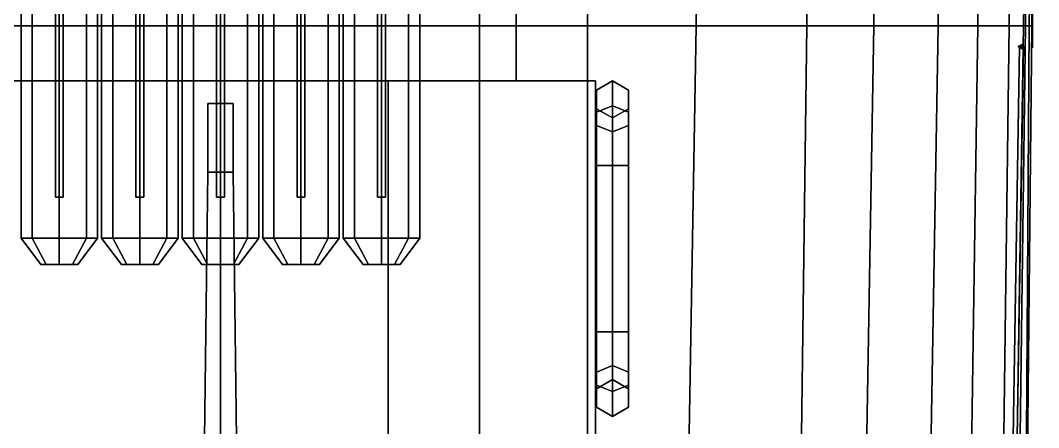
# Model space of a CAD drawing. Header units: millimetres. Extents: x -6 to 6, y -93 to 86.
# Drawn here: x -1.52 to 6.2, y -16.4 to -13.32 of the extents above; entities that cross this region are included whole.
import ezdxf

# ---------------------------------------------------------------- set-up
doc = ezdxf.new("R2010")
doc.units = ezdxf.units.MM
for name, color, linetype in [('boats', 1, 'Continuous'), ('gun', 1, 'Continuous'), ('railings', 6, 'Continuous'), ('turret', 2, 'Continuous')]:
    doc.layers.add(name, color=color, linetype=linetype)

msp = doc.modelspace()

# ---------------------------------------------------------------- linework, layer by layer
for points in [[(6.1491, -8.9542, 3.2208), (-6.1491, -8.9542, 3.2208), (-6.0818, -13.3618, 3.0706), (6.0818, -13.3618, 3.0706)], [(0, -13.3618, -3.9739), (-1.9617, -13.3618, -3.7358), (-1.9617, -8.9542, -3.7617), (0, -8.9542, -3.9739)], [(0, -8.9542, -3.9739), (1.9617, -8.9542, -3.7617), (1.9617, -13.3618, -3.7358), (0, -13.3618, -3.9739)], [(2.7795, -13.3618, -3.5753), (1.9617, -13.3618, -3.7358), (1.9617, -8.9542, -3.7617), (2.8416, -8.9542, -3.5753)], [(3.6025, -13.3618, -3.3579), (2.7795, -13.3618, -3.5753), (2.8416, -8.9542, -3.5753), (3.6646, -8.9542, -3.3579)], [(4.441, -13.3618, -2.9749), (3.6025, -13.3618, -3.3579), (3.6646, -8.9542, -3.3579), (4.4979, -8.9542, -2.9749)], [(4.9483, -13.3618, -2.5764), (4.441, -13.3618, -2.9749), (4.4979, -8.9542, -2.9749), (5, -8.9542, -2.5764)], [(5.4348, -13.3618, -2.0225), (4.9483, -13.3618, -2.5764), (5, -8.9542, -2.5764), (5.4814, -8.9542, -2.0225)], [(5.735, -13.3618, -1.4325), (5.4348, -13.3618, -2.0225), (5.4814, -8.9542, -2.0225), (5.7816, -8.9542, -1.4325)], [(5.9731, -13.3618, -0.7544), (5.735, -13.3618, -1.4325), (5.7816, -8.9542, -1.4325), (6.0093, -8.9542, -0.7544)], [(6.0973, -13.3618, 0.0582), (5.9731, -13.3618, -0.7544), (6.0093, -8.9542, -0.7544), (6.1284, -8.9542, 0.0582)], [(6.0818, -13.3618, 3.0706), (6.1439, -13.3618, 1.9112), (6.1957, -8.9542, 1.9112), (6.1491, -8.9542, 3.2208)], [(6.1232, -13.3618, 0.9226), (6.0973, -13.3618, 0.0582), (6.1284, -8.9542, 0.0582), (6.1957, -8.9542, 0.9226)], [(6.1439, -13.3618, 1.9112), (6.1232, -13.3618, 0.9226), (6.1957, -8.9542, 0.9226), (6.1957, -8.9542, 1.9112)], [(2.24, -13.78, 5.32), (2.24, -12.55, 5.32), (-2.24, -12.55, 5.32), (-2.24, -13.78, 5.32)], [(2.24, -13.78, 3.06), (2.24, -12.55, 3.09), (2.24, -12.55, 5.32), (2.24, -13.78, 5.32)], [(6.0818, -13.3618, 3.0706), (-6.0818, -13.3618, 3.0706), (-6.0145, -17.6294, 2.9671), (6.0145, -17.6294, 2.9671)], [(0, -17.6294, -3.9739), (-1.9617, -17.6294, -3.7151), (-1.9617, -13.3618, -3.7358), (0, -13.3618, -3.9739)], [(0, -13.3618, -3.9739), (1.9617, -13.3618, -3.7358), (1.9617, -17.6294, -3.7151), (0, -17.6294, -3.9739)], [(2.7795, -17.6294, -3.5546), (1.9617, -17.6294, -3.7151), (1.9617, -13.3618, -3.7358), (2.7795, -13.3618, -3.5753)], [(3.53, -17.6294, -3.3579), (2.7795, -17.6294, -3.5546), (2.7795, -13.3618, -3.5753), (3.6025, -13.3618, -3.3579)], [(4.3841, -17.6294, -2.9749), (3.53, -17.6294, -3.3579), (3.6025, -13.3618, -3.3579), (4.441, -13.3618, -2.9749)], [(4.8758, -17.6294, -2.5764), (4.3841, -17.6294, -2.9749), (4.441, -13.3618, -2.9749), (4.9483, -13.3618, -2.5764)], [(5.3623, -17.6294, -2.0225), (4.8758, -17.6294, -2.5764), (4.9483, -13.3618, -2.5764), (5.4348, -13.3618, -2.0225)], [(5.6729, -17.6294, -1.4325), (5.3623, -17.6294, -2.0225), (5.4348, -13.3618, -2.0225), (5.735, -13.3618, -1.4325)], [(5.9162, -17.6294, -0.7544), (5.6729, -17.6294, -1.4325), (5.735, -13.3618, -1.4325), (5.9731, -13.3618, -0.7544)], [(6.0404, -17.6294, 0.0582), (5.9162, -17.6294, -0.7544), (5.9731, -13.3618, -0.7544), (6.0973, -13.3618, 0.0582)], [(6.0145, -17.6294, 2.9671), (6.1025, -17.6294, 1.9112), (6.1439, -13.3618, 1.9112), (6.0818, -13.3618, 3.0706)], [(6.0973, -17.6294, 0.9226), (6.0404, -17.6294, 0.0582), (6.0973, -13.3618, 0.0582), (6.1232, -13.3618, 0.9226)], [(6.1025, -17.6294, 1.9112), (6.0973, -17.6294, 0.9226), (6.1232, -13.3618, 0.9226), (6.1439, -13.3618, 1.9112)], [(6.07, -13.5027, 3.06), (6.04, -13.52, 3.06), (6.04, -13.52, 4.06), (6.07, -13.5027, 4.06)], [(6.04, -13.52, 3.06), (6.07, -13.5373, 3.06), (6.07, -13.5373, 4.06), (6.04, -13.52, 4.06)], [(6.07, -13.5373, 3.06), (6.07, -13.5027, 3.06), (6.07, -13.5027, 4.06), (6.07, -13.5373, 4.06)], [(-2.24, -13.78, 5.32), (-2.24, -13.78, 3.06), (1.27, -13.78, 3.06), (1.27, -13.78, 5.32)], [(1.27, -13.78, 5.32), (1.27, -13.78, 3.06), (1.27, -17.42, 2.97), (1.27, -17.42, 5.32)], [(2.84, -17.42, 5.32), (2.84, -13.78, 5.32), (1.27, -13.78, 5.32), (1.27, -17.42, 5.32)], [(2.84, -13.78, 5.32), (2.84, -13.78, 3.06), (2.24, -13.78, 3.06), (2.24, -13.78, 5.32)], [(2.84, -17.42, 2.97), (2.84, -13.78, 3.06), (2.84, -13.78, 5.32), (2.84, -17.42, 5.32)]]:
    msp.add_3dface(points)
at = {"layer": 'boats'}
for points in [[(2.8488, -14.0169, 4.2731), (2.97, -13.9675, 4.3225), (2.97, -13.78, 3.87), (2.8488, -13.85, 3.87)], [(2.8488, -13.85, 3.87), (2.97, -13.78, 3.87), (2.97, -13.9675, 3.4175), (2.8488, -14.0169, 3.4669)], [(2.97, -13.9675, 4.3225), (3.0912, -14.0169, 4.2731), (3.0912, -13.85, 3.87), (2.97, -13.78, 3.87)], [(2.97, -13.78, 3.87), (3.0912, -13.85, 3.87), (3.0912, -14.0169, 3.4669), (2.97, -13.9675, 3.4175)], [(2.8488, -14.1159, 4.1741), (2.8488, -14.0169, 4.2731), (2.8488, -13.85, 3.87), (2.8488, -13.99, 3.87)], [(2.8488, -13.99, 3.87), (2.8488, -13.85, 3.87), (2.8488, -14.0169, 3.4669), (2.8488, -14.1159, 3.5659)], [(3.0912, -14.0169, 4.2731), (3.0912, -14.1159, 4.1741), (3.0912, -13.99, 3.87), (3.0912, -13.85, 3.87)], [(3.0912, -13.85, 3.87), (3.0912, -13.99, 3.87), (3.0912, -14.1159, 3.5659), (3.0912, -14.0169, 3.4669)], [(2.8488, -14.42, 4.44), (2.97, -14.42, 4.51), (2.97, -13.9675, 4.3225), (2.8488, -14.0169, 4.2731)], [(2.8488, -14.0169, 3.4669), (2.97, -13.9675, 3.4175), (2.97, -14.42, 3.23), (2.8488, -14.42, 3.3)], [(2.8488, -15.68, 4.3), (2.8488, -15.9841, 4.1741), (2.8488, -14.1159, 3.5659), (2.8488, -13.99, 3.87)], [(2.8488, -13.99, 3.87), (2.8488, -14.1159, 3.5659), (2.8488, -15.9841, 4.1741), (2.8488, -15.68, 4.3)], [(2.8488, -14.1159, 4.1741), (2.8488, -13.99, 3.87), (2.8488, -15.68, 4.3), (2.8488, -14.42, 4.3)], [(2.8488, -14.42, 4.3), (2.8488, -15.68, 4.3), (2.8488, -13.99, 3.87), (2.8488, -14.1159, 4.1741)], [(2.97, -14.1654, 4.1246), (2.8488, -14.1159, 4.1741), (2.8488, -13.99, 3.87), (2.97, -14.06, 3.87)], [(2.97, -14.06, 3.87), (2.8488, -13.99, 3.87), (2.8488, -14.1159, 3.5659), (2.97, -14.1654, 3.6154)], [(2.8488, -14.42, 4.3), (2.8488, -14.42, 4.44), (2.8488, -14.0169, 4.2731), (2.8488, -14.1159, 4.1741)], [(2.8488, -14.1159, 3.5659), (2.8488, -14.0169, 3.4669), (2.8488, -14.42, 3.3), (2.8488, -14.42, 3.44)], [(2.97, -14.42, 4.51), (3.0912, -14.42, 4.44), (3.0912, -14.0169, 4.2731), (2.97, -13.9675, 4.3225)], [(2.97, -13.9675, 3.4175), (3.0912, -14.0169, 3.4669), (3.0912, -14.42, 3.3), (2.97, -14.42, 3.23)], [(3.0912, -14.1159, 4.1741), (2.97, -14.1654, 4.1246), (2.97, -14.06, 3.87), (3.0912, -13.99, 3.87)], [(3.0912, -13.99, 3.87), (2.97, -14.06, 3.87), (2.97, -14.1654, 3.6154), (3.0912, -14.1159, 3.5659)], [(3.0912, -14.42, 4.44), (3.0912, -14.42, 4.3), (3.0912, -14.1159, 4.1741), (3.0912, -14.0169, 4.2731)], [(3.0912, -14.0169, 3.4669), (3.0912, -14.1159, 3.5659), (3.0912, -14.42, 3.44), (3.0912, -14.42, 3.3)], [(2.8488, -16.11, 3.87), (2.8488, -15.9841, 4.1741), (2.8488, -14.1159, 3.5659), (2.8488, -14.42, 3.44)], [(2.8488, -14.42, 3.44), (2.8488, -14.1159, 3.5659), (2.8488, -15.9841, 4.1741), (2.8488, -16.11, 3.87)], [(2.97, -14.42, 4.23), (2.8488, -14.42, 4.3), (2.8488, -14.1159, 4.1741), (2.97, -14.1654, 4.1246)], [(2.97, -14.1654, 3.6154), (2.8488, -14.1159, 3.5659), (2.8488, -14.42, 3.44), (2.97, -14.42, 3.51)], [(3.0912, -14.42, 4.3), (2.97, -14.42, 4.23), (2.97, -14.1654, 4.1246), (3.0912, -14.1159, 4.1741)], [(3.0912, -14.1159, 3.5659), (2.97, -14.1654, 3.6154), (2.97, -14.42, 3.51), (3.0912, -14.42, 3.44)], [(2.97, -14.42, 4.51), (2.8488, -14.42, 4.44), (2.8488, -15.68, 4.44), (2.97, -15.68, 4.51)], [(2.8488, -14.42, 3.44), (2.8488, -14.42, 3.3), (2.8488, -15.68, 3.3), (2.8488, -15.68, 3.44)], [(2.8488, -14.42, 4.44), (2.8488, -14.42, 4.3), (2.8488, -15.68, 4.3), (2.8488, -15.68, 4.44)], [(2.8488, -15.68, 3.44), (2.8488, -14.42, 3.44), (2.8488, -16.11, 3.87), (2.8488, -15.9841, 3.5659)], [(2.8488, -15.9841, 3.5659), (2.8488, -16.11, 3.87), (2.8488, -14.42, 3.44), (2.8488, -15.68, 3.44)], [(2.8488, -14.42, 3.3), (2.97, -14.42, 3.23), (2.97, -15.68, 3.23), (2.8488, -15.68, 3.3)], [(2.97, -14.42, 3.51), (2.8488, -14.42, 3.44), (2.8488, -15.68, 3.44), (2.97, -15.68, 3.51)], [(2.8488, -14.42, 4.3), (2.97, -14.42, 4.23), (2.97, -15.68, 4.23), (2.8488, -15.68, 4.3)], [(3.0912, -14.42, 4.44), (2.97, -14.42, 4.51), (2.97, -15.68, 4.51), (3.0912, -15.68, 4.44)], [(2.97, -14.42, 3.23), (3.0912, -14.42, 3.3), (3.0912, -15.68, 3.3), (2.97, -15.68, 3.23)], [(3.0912, -14.42, 3.44), (2.97, -14.42, 3.51), (2.97, -15.68, 3.51), (3.0912, -15.68, 3.44)], [(2.97, -14.42, 4.23), (3.0912, -14.42, 4.3), (3.0912, -15.68, 4.3), (2.97, -15.68, 4.23)], [(3.0912, -14.42, 3.3), (3.0912, -14.42, 3.44), (3.0912, -15.68, 3.44), (3.0912, -15.68, 3.3)], [(3.0912, -14.42, 4.3), (3.0912, -14.42, 4.44), (3.0912, -15.68, 4.44), (3.0912, -15.68, 4.3)], [(2.8488, -16.0831, 4.2731), (2.97, -16.1325, 4.3225), (2.97, -15.68, 4.51), (2.8488, -15.68, 4.44)], [(2.8488, -15.68, 3.44), (2.8488, -15.68, 3.3), (2.8488, -16.0831, 3.4669), (2.8488, -15.9841, 3.5659)], [(2.8488, -15.9841, 4.1741), (2.8488, -16.0831, 4.2731), (2.8488, -15.68, 4.44), (2.8488, -15.68, 4.3)], [(2.97, -15.68, 3.51), (2.8488, -15.68, 3.44), (2.8488, -15.9841, 3.5659), (2.97, -15.9346, 3.6154)], [(2.8488, -15.68, 3.3), (2.97, -15.68, 3.23), (2.97, -16.1325, 3.4175), (2.8488, -16.0831, 3.4669)], [(2.97, -15.9346, 4.1246), (2.8488, -15.9841, 4.1741), (2.8488, -15.68, 4.3), (2.97, -15.68, 4.23)], [(2.97, -16.1325, 4.3225), (3.0912, -16.0831, 4.2731), (3.0912, -15.68, 4.44), (2.97, -15.68, 4.51)], [(2.97, -15.68, 3.23), (3.0912, -15.68, 3.3), (3.0912, -16.0831, 3.4669), (2.97, -16.1325, 3.4175)], [(3.0912, -15.68, 3.44), (2.97, -15.68, 3.51), (2.97, -15.9346, 3.6154), (3.0912, -15.9841, 3.5659)], [(3.0912, -15.9841, 4.1741), (2.97, -15.9346, 4.1246), (2.97, -15.68, 4.23), (3.0912, -15.68, 4.3)], [(3.0912, -15.68, 3.3), (3.0912, -15.68, 3.44), (3.0912, -15.9841, 3.5659), (3.0912, -16.0831, 3.4669)], [(3.0912, -16.0831, 4.2731), (3.0912, -15.9841, 4.1741), (3.0912, -15.68, 4.3), (3.0912, -15.68, 4.44)], [(2.97, -15.9346, 3.6154), (2.8488, -15.9841, 3.5659), (2.8488, -16.11, 3.87), (2.97, -16.04, 3.87)], [(2.97, -16.04, 3.87), (2.8488, -16.11, 3.87), (2.8488, -15.9841, 4.1741), (2.97, -15.9346, 4.1246)], [(3.0912, -15.9841, 3.5659), (2.97, -15.9346, 3.6154), (2.97, -16.04, 3.87), (3.0912, -16.11, 3.87)], [(3.0912, -16.11, 3.87), (2.97, -16.04, 3.87), (2.97, -15.9346, 4.1246), (3.0912, -15.9841, 4.1741)], [(2.8488, -15.9841, 3.5659), (2.8488, -16.0831, 3.4669), (2.8488, -16.25, 3.87), (2.8488, -16.11, 3.87)], [(2.8488, -16.11, 3.87), (2.8488, -16.25, 3.87), (2.8488, -16.0831, 4.2731), (2.8488, -15.9841, 4.1741)], [(3.0912, -16.0831, 3.4669), (3.0912, -15.9841, 3.5659), (3.0912, -16.11, 3.87), (3.0912, -16.25, 3.87)], [(3.0912, -16.25, 3.87), (3.0912, -16.11, 3.87), (3.0912, -15.9841, 4.1741), (3.0912, -16.0831, 4.2731)], [(2.8488, -16.0831, 3.4669), (2.97, -16.1325, 3.4175), (2.97, -16.32, 3.87), (2.8488, -16.25, 3.87)], [(2.8488, -16.25, 3.87), (2.97, -16.32, 3.87), (2.97, -16.1325, 4.3225), (2.8488, -16.0831, 4.2731)], [(2.97, -16.1325, 3.4175), (3.0912, -16.0831, 3.4669), (3.0912, -16.25, 3.87), (2.97, -16.32, 3.87)], [(2.97, -16.32, 3.87), (3.0912, -16.25, 3.87), (3.0912, -16.0831, 4.2731), (2.97, -16.1325, 4.3225)]]:
    msp.add_3dface(points, dxfattribs=at)
at = {"layer": 'gun'}
for points in [[(0.0953, -13.95, 7.145), (0, -13.95, 7.09), (-0.0953, -13.95, 7.145), (0.0953, -13.95, 7.255)], [(0.0953, -13.95, 7.255), (-0.0953, -13.95, 7.145), (-0.0953, -13.95, 7.255), (0, -13.95, 7.31)], [(-0.0953, -13.95, 7.145), (0, -13.95, 7.09), (0, -14.47, 7.09), (-0.0953, -14.47, 7.145)], [(-0.0953, -13.95, 7.255), (-0.0953, -13.95, 7.145), (-0.0953, -14.47, 7.145), (-0.0953, -14.47, 7.255)], [(0, -13.95, 7.31), (-0.0953, -13.95, 7.255), (-0.0953, -14.47, 7.255), (0, -14.47, 7.31)], [(0.0953, -13.95, 7.255), (0, -13.95, 7.31), (0, -14.47, 7.31), (0.0953, -14.47, 7.255)], [(0, -13.95, 7.09), (0.0953, -13.95, 7.145), (0.0953, -14.47, 7.145), (0, -14.47, 7.09)], [(0.0953, -13.95, 7.145), (0.0953, -13.95, 7.255), (0.0953, -14.47, 7.255), (0.0953, -14.47, 7.145)], [(-0.0953, -14.47, 7.145), (0, -14.47, 7.09), (0, -16.49, 7.06), (-0.1212, -16.49, 7.13)], [(-0.0953, -14.47, 7.255), (-0.0953, -14.47, 7.145), (-0.1212, -16.49, 7.13), (-0.1212, -16.49, 7.27)], [(0, -14.47, 7.31), (-0.0953, -14.47, 7.255), (-0.1212, -16.49, 7.27), (0, -16.49, 7.34)], [(0.0953, -14.47, 7.255), (0, -14.47, 7.31), (0, -16.49, 7.34), (0.1212, -16.49, 7.27)], [(0, -14.47, 7.09), (0.0953, -14.47, 7.145), (0.1212, -16.49, 7.13), (0, -16.49, 7.06)], [(0.0953, -14.47, 7.145), (0.0953, -14.47, 7.255), (0.1212, -16.49, 7.27), (0.1212, -16.49, 7.13)]]:
    msp.add_3dface(points, dxfattribs=at)
at = {"layer": 'railings'}
for points in [[(6.15, -13.53, 3.06), (6.15, -8.95, 3.21), (6.15, -8.95, 4.5), (6.15, -13.53, 4.4)], [(6.15, -13.53, 4.4), (6.15, -8.95, 4.5), (6.15, -8.95, 3.21), (6.15, -13.53, 3.06)], [(6.02, -17.26, 3.97), (6.08, -13.52, 4.06), (6.05, -13.52, 4.06), (5.99, -17.26, 3.97)], [(5.99, -17.26, 3.97), (6.05, -13.52, 4.06), (6.08, -13.52, 4.06), (6.02, -17.26, 3.97)]]:
    msp.add_3dface(points, dxfattribs=at)
at = {"layer": 'turret'}
for points in [[(-1.25, -14.66, 6.46), (-1.22, -14.66, 6.49), (-1.22, -9.32, 6.49), (-1.25, -9.32, 6.46)], [(-1.22, -14.66, 6.43), (-1.25, -14.66, 6.46), (-1.25, -9.32, 6.46), (-1.22, -9.32, 6.43)], [(-1.22, -14.66, 6.49), (-1.19, -14.66, 6.46), (-1.19, -9.32, 6.46), (-1.22, -9.32, 6.49)], [(-1.19, -14.66, 6.46), (-1.22, -14.66, 6.43), (-1.22, -9.32, 6.43), (-1.19, -9.32, 6.46)], [(-0.61, -14.66, 6.43), (-0.64, -14.66, 6.46), (-0.64, -9.32, 6.46), (-0.61, -9.32, 6.43)], [(-0.64, -14.66, 6.46), (-0.61, -14.66, 6.49), (-0.61, -9.32, 6.49), (-0.64, -9.32, 6.46)], [(-0.58, -14.66, 6.46), (-0.61, -14.66, 6.43), (-0.61, -9.32, 6.43), (-0.58, -9.32, 6.46)], [(-0.61, -14.66, 6.49), (-0.58, -14.66, 6.46), (-0.58, -9.32, 6.46), (-0.61, -9.32, 6.49)], [(-0.03, -14.66, 6.46), (0, -14.66, 6.49), (0, -9.32, 6.49), (-0.03, -9.32, 6.46)], [(0, -14.66, 6.43), (-0.03, -14.66, 6.46), (-0.03, -9.32, 6.46), (0, -9.32, 6.43)], [(0, -14.66, 6.49), (0.03, -14.66, 6.46), (0.03, -9.32, 6.46), (0, -9.32, 6.49)], [(0.03, -14.66, 6.46), (0, -14.66, 6.43), (0, -9.32, 6.43), (0.03, -9.32, 6.46)], [(0.61, -14.66, 6.43), (0.58, -14.66, 6.46), (0.58, -9.32, 6.46), (0.61, -9.32, 6.43)], [(0.58, -14.66, 6.46), (0.61, -14.66, 6.49), (0.61, -9.32, 6.49), (0.58, -9.32, 6.46)], [(0.64, -14.66, 6.46), (0.61, -14.66, 6.43), (0.61, -9.32, 6.43), (0.64, -9.32, 6.46)], [(0.61, -14.66, 6.49), (0.64, -14.66, 6.46), (0.64, -9.32, 6.46), (0.61, -9.32, 6.49)], [(1.19, -14.66, 6.46), (1.22, -14.66, 6.49), (1.22, -9.32, 6.49), (1.19, -9.32, 6.46)], [(1.22, -14.66, 6.43), (1.19, -14.66, 6.46), (1.19, -9.32, 6.46), (1.22, -9.32, 6.43)], [(1.22, -14.66, 6.49), (1.25, -14.66, 6.46), (1.25, -9.32, 6.46), (1.22, -9.32, 6.49)], [(1.25, -14.66, 6.46), (1.22, -14.66, 6.43), (1.22, -9.32, 6.43), (1.25, -9.32, 6.46)], [(-1.51, -14.97, 6.12), (-1.4251, -14.97, 6.3251), (-1.4251, -10.37, 6.3251), (-1.51, -10.37, 6.12)], [(-1.4251, -14.97, 5.9149), (-1.51, -14.97, 6.12), (-1.51, -10.37, 6.12), (-1.4251, -10.37, 5.9149)], [(-1.4251, -14.97, 6.3251), (-1.22, -14.97, 6.41), (-1.22, -10.37, 6.41), (-1.4251, -10.37, 6.3251)], [(-1.22, -14.97, 5.83), (-1.4251, -14.97, 5.9149), (-1.4251, -10.37, 5.9149), (-1.22, -10.37, 5.83)], [(-1.22, -14.97, 6.41), (-1.0149, -14.97, 6.3251), (-1.0149, -10.37, 6.3251), (-1.22, -10.37, 6.41)], [(-1.0149, -14.97, 5.9149), (-1.22, -14.97, 5.83), (-1.22, -10.37, 5.83), (-1.0149, -10.37, 5.9149)], [(-1.0149, -14.97, 6.3251), (-0.93, -14.97, 6.12), (-0.93, -10.37, 6.12), (-1.0149, -10.37, 6.3251)], [(-0.93, -14.97, 6.12), (-1.0149, -14.97, 5.9149), (-1.0149, -10.37, 5.9149), (-0.93, -10.37, 6.12)], [(-0.8151, -14.97, 5.9149), (-0.9, -14.97, 6.12), (-0.9, -10.37, 6.12), (-0.8151, -10.37, 5.9149)], [(-0.9, -14.97, 6.12), (-0.8151, -14.97, 6.3251), (-0.8151, -10.37, 6.3251), (-0.9, -10.37, 6.12)], [(-0.61, -14.97, 5.83), (-0.8151, -14.97, 5.9149), (-0.8151, -10.37, 5.9149), (-0.61, -10.37, 5.83)], [(-0.8151, -14.97, 6.3251), (-0.61, -14.97, 6.41), (-0.61, -10.37, 6.41), (-0.8151, -10.37, 6.3251)], [(-0.4049, -14.97, 5.9149), (-0.61, -14.97, 5.83), (-0.61, -10.37, 5.83), (-0.4049, -10.37, 5.9149)], [(-0.61, -14.97, 6.41), (-0.4049, -14.97, 6.3251), (-0.4049, -10.37, 6.3251), (-0.61, -10.37, 6.41)], [(-0.32, -14.97, 6.12), (-0.4049, -14.97, 5.9149), (-0.4049, -10.37, 5.9149), (-0.32, -10.37, 6.12)], [(-0.4049, -14.97, 6.3251), (-0.32, -14.97, 6.12), (-0.32, -10.37, 6.12), (-0.4049, -10.37, 6.3251)], [(-0.29, -14.97, 6.12), (-0.2051, -14.97, 6.3251), (-0.2051, -10.37, 6.3251), (-0.29, -10.37, 6.12)], [(-0.2051, -14.97, 5.9149), (-0.29, -14.97, 6.12), (-0.29, -10.37, 6.12), (-0.2051, -10.37, 5.9149)], [(-0.2051, -14.97, 6.3251), (0, -14.97, 6.41), (0, -10.37, 6.41), (-0.2051, -10.37, 6.3251)], [(0, -14.97, 5.83), (-0.2051, -14.97, 5.9149), (-0.2051, -10.37, 5.9149), (0, -10.37, 5.83)], [(0, -14.97, 6.41), (0.2051, -14.97, 6.3251), (0.2051, -10.37, 6.3251), (0, -10.37, 6.41)], [(0.2051, -14.97, 5.9149), (0, -14.97, 5.83), (0, -10.37, 5.83), (0.2051, -10.37, 5.9149)], [(0.2051, -14.97, 6.3251), (0.29, -14.97, 6.12), (0.29, -10.37, 6.12), (0.2051, -10.37, 6.3251)], [(0.29, -14.97, 6.12), (0.2051, -14.97, 5.9149), (0.2051, -10.37, 5.9149), (0.29, -10.37, 6.12)], [(0.4049, -14.97, 5.9149), (0.32, -14.97, 6.12), (0.32, -10.37, 6.12), (0.4049, -10.37, 5.9149)], [(0.32, -14.97, 6.12), (0.4049, -14.97, 6.3251), (0.4049, -10.37, 6.3251), (0.32, -10.37, 6.12)], [(0.61, -14.97, 5.83), (0.4049, -14.97, 5.9149), (0.4049, -10.37, 5.9149), (0.61, -10.37, 5.83)], [(0.4049, -14.97, 6.3251), (0.61, -14.97, 6.41), (0.61, -10.37, 6.41), (0.4049, -10.37, 6.3251)], [(0.8151, -14.97, 5.9149), (0.61, -14.97, 5.83), (0.61, -10.37, 5.83), (0.8151, -10.37, 5.9149)], [(0.61, -14.97, 6.41), (0.8151, -14.97, 6.3251), (0.8151, -10.37, 6.3251), (0.61, -10.37, 6.41)], [(0.9, -14.97, 6.12), (0.8151, -14.97, 5.9149), (0.8151, -10.37, 5.9149), (0.9, -10.37, 6.12)], [(0.8151, -14.97, 6.3251), (0.9, -14.97, 6.12), (0.9, -10.37, 6.12), (0.8151, -10.37, 6.3251)], [(0.93, -14.97, 6.12), (1.0149, -14.97, 6.3251), (1.0149, -10.37, 6.3251), (0.93, -10.37, 6.12)], [(1.0149, -14.97, 5.9149), (0.93, -14.97, 6.12), (0.93, -10.37, 6.12), (1.0149, -10.37, 5.9149)], [(1.0149, -14.97, 6.3251), (1.22, -14.97, 6.41), (1.22, -10.37, 6.41), (1.0149, -10.37, 6.3251)], [(1.22, -14.97, 5.83), (1.0149, -14.97, 5.9149), (1.0149, -10.37, 5.9149), (1.22, -10.37, 5.83)], [(1.22, -14.97, 6.41), (1.4251, -14.97, 6.3251), (1.4251, -10.37, 6.3251), (1.22, -10.37, 6.41)], [(1.4251, -14.97, 5.9149), (1.22, -14.97, 5.83), (1.22, -10.37, 5.83), (1.4251, -10.37, 5.9149)], [(1.4251, -14.97, 6.3251), (1.51, -14.97, 6.12), (1.51, -10.37, 6.12), (1.4251, -10.37, 6.3251)], [(1.51, -14.97, 6.12), (1.4251, -14.97, 5.9149), (1.4251, -10.37, 5.9149), (1.51, -10.37, 6.12)], [(-1.25, -14.66, 6.46), (-1.22, -14.66, 6.43), (-1.19, -14.66, 6.46), (-1.22, -14.66, 6.49)], [(-0.64, -14.66, 6.46), (-0.61, -14.66, 6.43), (-0.58, -14.66, 6.46), (-0.61, -14.66, 6.49)], [(-0.03, -14.66, 6.46), (0, -14.66, 6.43), (0.03, -14.66, 6.46), (0, -14.66, 6.49)], [(0.58, -14.66, 6.46), (0.61, -14.66, 6.43), (0.64, -14.66, 6.46), (0.61, -14.66, 6.49)], [(1.19, -14.66, 6.46), (1.22, -14.66, 6.43), (1.25, -14.66, 6.46), (1.22, -14.66, 6.49)], [(-1.51, -14.97, 6.12), (-1.4251, -14.97, 5.9149), (-1.319, -15.17, 6.021), (-1.36, -15.17, 6.12)], [(-1.4251, -14.97, 6.3251), (-1.51, -14.97, 6.12), (-1.36, -15.17, 6.12), (-1.319, -15.17, 6.219)], [(-1.4251, -14.97, 5.9149), (-1.22, -14.97, 5.83), (-1.22, -15.17, 5.98), (-1.319, -15.17, 6.021)], [(-1.22, -14.97, 6.41), (-1.4251, -14.97, 6.3251), (-1.319, -15.17, 6.219), (-1.22, -15.17, 6.26)], [(-1.22, -14.97, 5.83), (-1.0149, -14.97, 5.9149), (-1.121, -15.17, 6.021), (-1.22, -15.17, 5.98)], [(-1.0149, -14.97, 6.3251), (-1.22, -14.97, 6.41), (-1.22, -15.17, 6.26), (-1.121, -15.17, 6.219)], [(-1.0149, -14.97, 5.9149), (-0.93, -14.97, 6.12), (-1.08, -15.17, 6.12), (-1.121, -15.17, 6.021)], [(-0.93, -14.97, 6.12), (-1.0149, -14.97, 6.3251), (-1.121, -15.17, 6.219), (-1.08, -15.17, 6.12)], [(-0.8151, -14.97, 6.3251), (-0.9, -14.97, 6.12), (-0.75, -15.17, 6.12), (-0.709, -15.17, 6.219)], [(-0.9, -14.97, 6.12), (-0.8151, -14.97, 5.9149), (-0.709, -15.17, 6.021), (-0.75, -15.17, 6.12)], [(-0.61, -14.97, 6.41), (-0.8151, -14.97, 6.3251), (-0.709, -15.17, 6.219), (-0.61, -15.17, 6.26)], [(-0.8151, -14.97, 5.9149), (-0.61, -14.97, 5.83), (-0.61, -15.17, 5.98), (-0.709, -15.17, 6.021)], [(-0.4049, -14.97, 6.3251), (-0.61, -14.97, 6.41), (-0.61, -15.17, 6.26), (-0.511, -15.17, 6.219)], [(-0.61, -14.97, 5.83), (-0.4049, -14.97, 5.9149), (-0.511, -15.17, 6.021), (-0.61, -15.17, 5.98)], [(-0.32, -14.97, 6.12), (-0.4049, -14.97, 6.3251), (-0.511, -15.17, 6.219), (-0.47, -15.17, 6.12)], [(-0.4049, -14.97, 5.9149), (-0.32, -14.97, 6.12), (-0.47, -15.17, 6.12), (-0.511, -15.17, 6.021)], [(-0.29, -14.97, 6.12), (-0.2051, -14.97, 5.9149), (-0.099, -15.17, 6.021), (-0.14, -15.17, 6.12)], [(-0.2051, -14.97, 6.3251), (-0.29, -14.97, 6.12), (-0.14, -15.17, 6.12), (-0.099, -15.17, 6.219)], [(-0.2051, -14.97, 5.9149), (0, -14.97, 5.83), (0, -15.17, 5.98), (-0.099, -15.17, 6.021)], [(0, -14.97, 6.41), (-0.2051, -14.97, 6.3251), (-0.099, -15.17, 6.219), (0, -15.17, 6.26)], [(0, -14.97, 5.83), (0.2051, -14.97, 5.9149), (0.099, -15.17, 6.021), (0, -15.17, 5.98)], [(0.2051, -14.97, 6.3251), (0, -14.97, 6.41), (0, -15.17, 6.26), (0.099, -15.17, 6.219)], [(0.2051, -14.97, 5.9149), (0.29, -14.97, 6.12), (0.14, -15.17, 6.12), (0.099, -15.17, 6.021)], [(0.29, -14.97, 6.12), (0.2051, -14.97, 6.3251), (0.099, -15.17, 6.219), (0.14, -15.17, 6.12)], [(0.4049, -14.97, 6.3251), (0.32, -14.97, 6.12), (0.47, -15.17, 6.12), (0.511, -15.17, 6.219)], [(0.32, -14.97, 6.12), (0.4049, -14.97, 5.9149), (0.511, -15.17, 6.021), (0.47, -15.17, 6.12)], [(0.61, -14.97, 6.41), (0.4049, -14.97, 6.3251), (0.511, -15.17, 6.219), (0.61, -15.17, 6.26)], [(0.4049, -14.97, 5.9149), (0.61, -14.97, 5.83), (0.61, -15.17, 5.98), (0.511, -15.17, 6.021)], [(0.8151, -14.97, 6.3251), (0.61, -14.97, 6.41), (0.61, -15.17, 6.26), (0.709, -15.17, 6.219)], [(0.61, -14.97, 5.83), (0.8151, -14.97, 5.9149), (0.709, -15.17, 6.021), (0.61, -15.17, 5.98)], [(0.9, -14.97, 6.12), (0.8151, -14.97, 6.3251), (0.709, -15.17, 6.219), (0.75, -15.17, 6.12)], [(0.8151, -14.97, 5.9149), (0.9, -14.97, 6.12), (0.75, -15.17, 6.12), (0.709, -15.17, 6.021)], [(0.93, -14.97, 6.12), (1.0149, -14.97, 5.9149), (1.121, -15.17, 6.021), (1.08, -15.17, 6.12)], [(1.0149, -14.97, 6.3251), (0.93, -14.97, 6.12), (1.08, -15.17, 6.12), (1.121, -15.17, 6.219)], [(1.0149, -14.97, 5.9149), (1.22, -14.97, 5.83), (1.22, -15.17, 5.98), (1.121, -15.17, 6.021)], [(1.22, -14.97, 6.41), (1.0149, -14.97, 6.3251), (1.121, -15.17, 6.219), (1.22, -15.17, 6.26)], [(1.22, -14.97, 5.83), (1.4251, -14.97, 5.9149), (1.319, -15.17, 6.021), (1.22, -15.17, 5.98)], [(1.4251, -14.97, 6.3251), (1.22, -14.97, 6.41), (1.22, -15.17, 6.26), (1.319, -15.17, 6.219)], [(1.4251, -14.97, 5.9149), (1.51, -14.97, 6.12), (1.36, -15.17, 6.12), (1.319, -15.17, 6.021)], [(1.51, -14.97, 6.12), (1.4251, -14.97, 6.3251), (1.319, -15.17, 6.219), (1.36, -15.17, 6.12)], [(-1.08, -15.17, 6.12), (-1.319, -15.17, 6.219), (-1.36, -15.17, 6.12), (-1.121, -15.17, 6.021)], [(-1.121, -15.17, 6.021), (-1.36, -15.17, 6.12), (-1.319, -15.17, 6.021), (-1.22, -15.17, 5.98)], [(-1.121, -15.17, 6.219), (-1.22, -15.17, 6.26), (-1.319, -15.17, 6.219), (-1.08, -15.17, 6.12)], [(-0.511, -15.17, 6.021), (-0.75, -15.17, 6.12), (-0.709, -15.17, 6.021), (-0.61, -15.17, 5.98)], [(-0.47, -15.17, 6.12), (-0.709, -15.17, 6.219), (-0.75, -15.17, 6.12), (-0.511, -15.17, 6.021)], [(-0.511, -15.17, 6.219), (-0.61, -15.17, 6.26), (-0.709, -15.17, 6.219), (-0.47, -15.17, 6.12)], [(0.14, -15.17, 6.12), (-0.099, -15.17, 6.219), (-0.14, -15.17, 6.12), (0.099, -15.17, 6.021)], [(0.099, -15.17, 6.021), (-0.14, -15.17, 6.12), (-0.099, -15.17, 6.021), (0, -15.17, 5.98)], [(0.099, -15.17, 6.219), (0, -15.17, 6.26), (-0.099, -15.17, 6.219), (0.14, -15.17, 6.12)], [(0.709, -15.17, 6.021), (0.47, -15.17, 6.12), (0.511, -15.17, 6.021), (0.61, -15.17, 5.98)], [(0.75, -15.17, 6.12), (0.511, -15.17, 6.219), (0.47, -15.17, 6.12), (0.709, -15.17, 6.021)], [(0.709, -15.17, 6.219), (0.61, -15.17, 6.26), (0.511, -15.17, 6.219), (0.75, -15.17, 6.12)], [(1.36, -15.17, 6.12), (1.121, -15.17, 6.219), (1.08, -15.17, 6.12), (1.319, -15.17, 6.021)], [(1.319, -15.17, 6.021), (1.08, -15.17, 6.12), (1.121, -15.17, 6.021), (1.22, -15.17, 5.98)], [(1.319, -15.17, 6.219), (1.22, -15.17, 6.26), (1.121, -15.17, 6.219), (1.36, -15.17, 6.12)]]:
    msp.add_3dface(points, dxfattribs=at)

doc.saveas('drawing.dxf')
